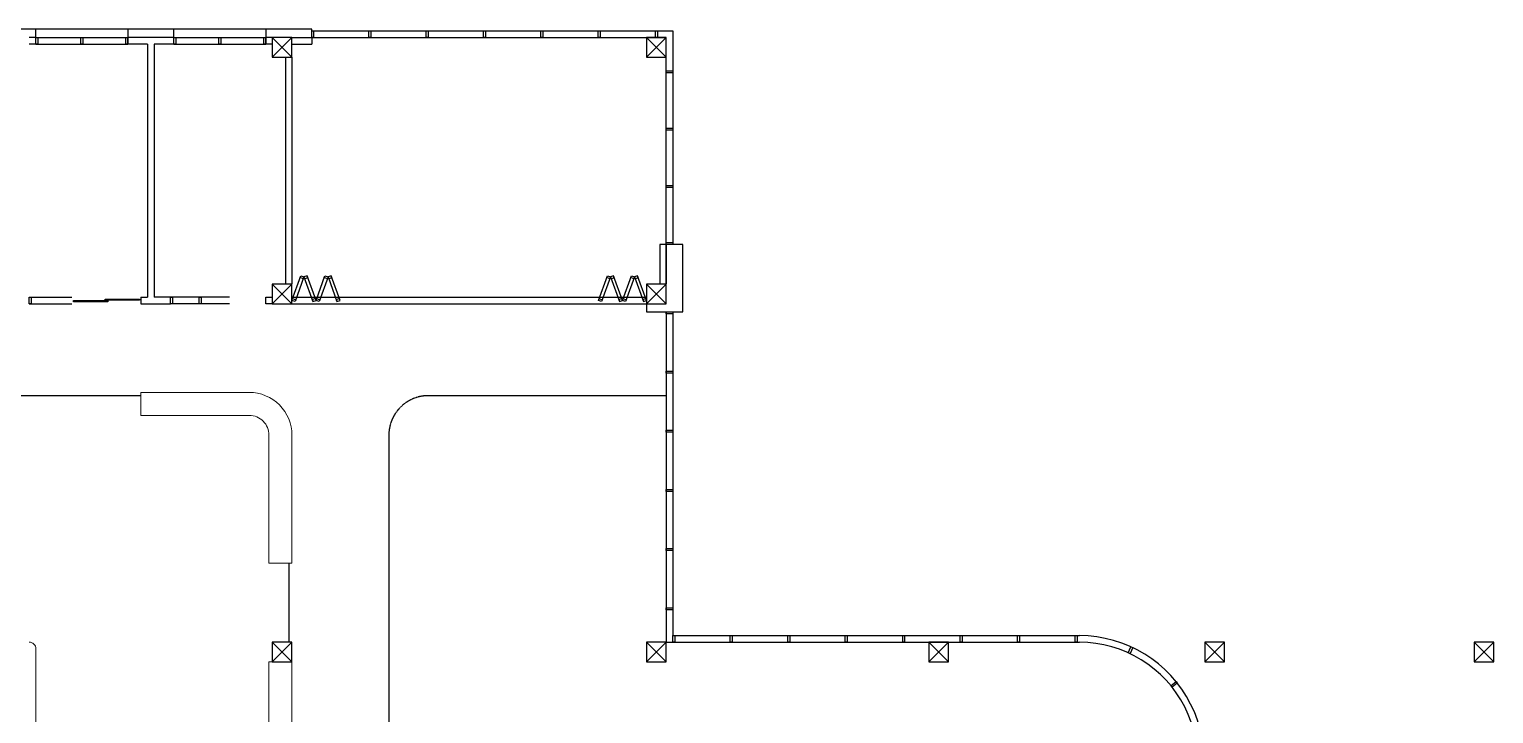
# Model space of a CAD drawing. Header units: millimetres. Extents: x -205 to 117945, y 114 to 103664.
# Drawn here: x 29295 to 73895, y 82589 to 103414 of the extents above; entities that cross this region are included whole.
import ezdxf

# ---------------------------------------------------------------- set-up
doc = ezdxf.new("R2010")
doc.units = ezdxf.units.MM
doc.linetypes.add('HID', pattern=[2.2, 1.5, -0.7])
doc.layers.add('A-0.패턴1', color=252, linetype='Continuous', lineweight=9, true_color=0x969696)
for name, color, linetype in [('A-FIN', 6, 'Continuous'), ('A-FIN-GL', 5, 'Continuous'), ('A-FIN-ST', 4, 'Continuous'), ('A-HID2', 7, 'HID'), ('A-RC', 2, 'Continuous'), ('A-WND2', 253, 'Continuous')]:
    doc.layers.add(name, color=color, linetype=linetype)
doc.layers.add('G-DEF1', color=163, linetype='Continuous', plot=False)

# ---------------------------------------------------------------- blocks, each defined once
blk = doc.blocks.new('COL')
at = {"layer": 'A-RC'}
blk.add_lwpolyline([(-2370007, 768928), (-2369407, 768928), (-2369407, 769528), (-2370007, 769528)], close=True, dxfattribs=at)
at = {"layer": 'G-DEF1', "flags": 128}
for points in [[(-2370007, 769528), (-2369407, 768928)], [(-2370007, 768928), (-2369407, 769528)]]:
    blk.add_lwpolyline(points, dxfattribs=at)

msp = doc.modelspace()

# ---------------------------------------------------------------- linework, layer by layer
at = {"layer": 'A-0.패턴1'}
for points in [[(37295, 87164), (37295, 91064, 0.414214), (35995, 92364), (32695, 92364)], [(36595, 87164), (36595, 91064, 0.414214), (35995, 91664), (32695, 91664)]]:
    msp.add_lwpolyline(points, format="xyb", dxfattribs=at)
at = {"layer": 'A-0.패턴1', "flags": 128}
for points in [[(32695, 92364), (32695, 91664)], [(37295, 87164), (36595, 87164)]]:
    msp.add_lwpolyline(points, dxfattribs=at)
msp.add_lwpolyline([(29495, 79464), (29495, 84564, 0.414214), (29295, 84764), (29295, 84764)], format="xyb", dxfattribs=at)
msp.add_lwpolyline([(37295, 80664), (37295, 84164), (36595, 84164), (36595, 80664), (37295, 80664)], close=True, dxfattribs=at)
at = {"layer": 'A-FIN'}
for p, q in [((29495, 103414), (28095, 103414)), ((29495, 103164), (29495, 103414)), ((33695, 103414), (32295, 103414)), ((32295, 103414), (32295, 103164)), ((33695, 103164), (33695, 103414)), ((37895, 103414), (36495, 103414)), ((36495, 103414), (36495, 103164)), ((37895, 103164), (37895, 103414)), ((49195, 96864), (48695, 96864)), ((48695, 96864), (48695, 95664)), ((49195, 94814), (49195, 96864)), ((48095, 95064), (48095, 94814)), ((48095, 94814), (49195, 94814))]:
    msp.add_line(p, q, dxfattribs=at)
at = {"layer": 'A-FIN-GL'}
for p, q in [((37895, 103364), (48895, 103364)), ((37895, 103164), (48695, 103164)), ((48895, 103364), (48895, 96864)), ((48695, 96864), (48695, 102564)), ((29295, 95264), (30595, 95264)), ((29295, 95064), (30595, 95064)), ((35395, 95264), (33595, 95264)), ((35395, 95064), (33595, 95064)), ((48695, 94814), (48695, 84764)), ((48895, 94814), (48895, 84964)), ((48695, 84764), (61276, 84764)), ((48895, 84964), (61276, 84964))]:
    msp.add_line(p, q, dxfattribs=at)
at = {"layer": 'A-FIN-GL', "flags": 128}
for points in [[(29495, 103164), (32295, 103164)], [(33695, 103164), (36495, 103164)], [(29495, 102964), (32295, 102964)], [(33695, 102964), (36495, 102964)]]:
    msp.add_lwpolyline(points, dxfattribs=at)
for points in [[(30640, 95161), (31685, 95161), (31685, 95121), (30640, 95121)], [(31605, 95207), (32650, 95207), (32650, 95167), (31605, 95167)]]:
    msp.add_lwpolyline(points, close=True, dxfattribs=at)
at = {"layer": 'A-FIN-GL'}
for radius in [3800, 3600]:
    msp.add_arc((61276, 81164), radius, 323.7854, 90, dxfattribs=at)
at = {"layer": 'A-FIN-ST'}
for p, q in [((37895, 103164), (37895, 103364)), ((37895, 103364), (37955, 103364)), ((37955, 103164), (37895, 103164)), ((37955, 103364), (37955, 103164)), ((39640, 103164), (39640, 103364)), ((39640, 103364), (39700, 103364)), ((39700, 103164), (39640, 103164)), ((39700, 103364), (39700, 103164)), ((41385, 103164), (41385, 103364)), ((41385, 103364), (41445, 103364)), ((41445, 103164), (41385, 103164)), ((41445, 103364), (41445, 103164)), ((43130, 103164), (43130, 103364)), ((43130, 103364), (43190, 103364)), ((43190, 103164), (43130, 103164)), ((43190, 103364), (43190, 103164)), ((44875, 103164), (44875, 103364)), ((44875, 103364), (44935, 103364)), ((44935, 103164), (44875, 103164)), ((44935, 103364), (44935, 103164)), ((46620, 103164), (46620, 103364)), ((46620, 103364), (46680, 103364)), ((46680, 103164), (46620, 103164)), ((46680, 103364), (46680, 103164)), ((48365, 103164), (48365, 103364)), ((48365, 103364), (48425, 103364)), ((48425, 103164), (48365, 103164)), ((48425, 103364), (48425, 103164)), ((48695, 102089), (48695, 102149)), ((48695, 102149), (48895, 102149)), ((48895, 102149), (48895, 102089)), ((48895, 102089), (48695, 102089)), ((48695, 100344), (48695, 100404)), ((48695, 100404), (48895, 100404)), ((48895, 100404), (48895, 100344)), ((48895, 100344), (48695, 100344)), ((48695, 98599), (48695, 98659)), ((48695, 98659), (48895, 98659)), ((48895, 98599), (48695, 98599)), ((48895, 98659), (48895, 98599)), ((48695, 96864), (48695, 96924)), ((48695, 96924), (48895, 96924)), ((48895, 96864), (48695, 96864)), ((48895, 96924), (48895, 96864)), ((29295, 95064), (29295, 95264)), ((29295, 95264), (29355, 95264)), ((29355, 95064), (29295, 95064)), ((29355, 95264), (29355, 95064)), ((33595, 95064), (33595, 95264)), ((33595, 95264), (33655, 95264)), ((33655, 95064), (33595, 95064)), ((33655, 95264), (33655, 95064)), ((34465, 95064), (34465, 95264)), ((34465, 95264), (34525, 95264)), ((34525, 95064), (34465, 95064)), ((34525, 95264), (34525, 95064)), ((48695, 94754), (48695, 94814)), ((48695, 94814), (48895, 94814)), ((48895, 94754), (48695, 94754)), ((48895, 94814), (48895, 94754)), ((48695, 92954), (48695, 93014)), ((48695, 93014), (48895, 93014)), ((48895, 92954), (48695, 92954)), ((48895, 93014), (48895, 92954)), ((48695, 91154), (48695, 91214)), ((48695, 91214), (48895, 91214)), ((48895, 91154), (48695, 91154)), ((48895, 91214), (48895, 91154)), ((48695, 89354), (48695, 89414)), ((48695, 89414), (48895, 89414)), ((48895, 89354), (48695, 89354)), ((48895, 89414), (48895, 89354)), ((48695, 87554), (48695, 87614)), ((48695, 87614), (48895, 87614)), ((48895, 87554), (48695, 87554)), ((48895, 87614), (48895, 87554)), ((48695, 85754), (48695, 85814)), ((48695, 85814), (48895, 85814)), ((48895, 85754), (48695, 85754)), ((48895, 85814), (48895, 85754))]:
    msp.add_line(p, q, dxfattribs=at)
for points in [[(29555, 102964), (29495, 102964), (29495, 103164), (29555, 103164)], [(30925, 102964), (30865, 102964), (30865, 103164), (30925, 103164)], [(32295, 102964), (32235, 102964), (32235, 103164), (32295, 103164)], [(33755, 102964), (33695, 102964), (33695, 103164), (33755, 103164)], [(35125, 102964), (35065, 102964), (35065, 103164), (35125, 103164)], [(36495, 102964), (36435, 102964), (36435, 103164), (36495, 103164)], [(37546, 95859), (37567, 95916), (37661, 95882), (37640, 95825)], [(37775, 95859), (37755, 95916), (37661, 95882), (37681, 95825)], [(38278, 95859), (38299, 95916), (38393, 95882), (38372, 95825)], [(38507, 95859), (38487, 95916), (38393, 95882), (38413, 95825)], [(46882, 95859), (46903, 95916), (46997, 95882), (46976, 95825)], [(47111, 95859), (47091, 95916), (46997, 95882), (47017, 95825)], [(47614, 95859), (47635, 95916), (47729, 95882), (47708, 95825)], [(47843, 95859), (47823, 95916), (47729, 95882), (47749, 95825)], [(37295, 95164), (37315, 95220), (37409, 95186), (37389, 95130)], [(38027, 95164), (38006, 95220), (37912, 95186), (37933, 95130)], [(38027, 95164), (38047, 95220), (38141, 95186), (38121, 95130)], [(38759, 95164), (38738, 95220), (38644, 95186), (38665, 95130)], [(46631, 95164), (46651, 95220), (46745, 95186), (46725, 95130)], [(47363, 95164), (47342, 95220), (47248, 95186), (47269, 95130)], [(47363, 95164), (47383, 95220), (47477, 95186), (47457, 95130)], [(48095, 95164), (48074, 95220), (47980, 95186), (48001, 95130)], [(48955, 84764), (48895, 84764), (48895, 84964), (48955, 84964)], [(50705, 84764), (50645, 84764), (50645, 84964), (50705, 84964)], [(52455, 84764), (52395, 84764), (52395, 84964), (52455, 84964)], [(54205, 84764), (54145, 84764), (54145, 84964), (54205, 84964)], [(55955, 84764), (55895, 84764), (55895, 84964), (55955, 84964)], [(57705, 84764), (57645, 84764), (57645, 84964), (57705, 84964)], [(59455, 84764), (59395, 84764), (59395, 84964), (59455, 84964)], [(61205, 84764), (61145, 84764), (61145, 84964), (61205, 84964)], [(62818, 84417), (62764, 84442), (62846, 84624), (62901, 84599)], [(64104, 83393), (64066, 83439), (64221, 83566), (64259, 83519)]]:
    msp.add_lwpolyline(points, close=True, dxfattribs=at)
for points in [[(37567, 95916), (37661, 95882)], [(37755, 95916), (37661, 95882)], [(38299, 95916), (38393, 95882)], [(38487, 95916), (38393, 95882)], [(46903, 95916), (46997, 95882)], [(47091, 95916), (46997, 95882)], [(47635, 95916), (47729, 95882)], [(47823, 95916), (47729, 95882)]]:
    msp.add_lwpolyline(points, dxfattribs=at)
at = {"layer": 'A-HID2'}
for p, q in [((37295, 95264), (48095, 95264)), ((37295, 95064), (48095, 95064)), ((32695, 92264), (28895, 92264)), ((48695, 92264), (41445, 92264)), ((40245, 91064), (40245, 81914)), ((37195, 87164), (37195, 84764))]:
    msp.add_line(p, q, dxfattribs=at)
msp.add_arc((41445, 91064), 1200, 90, 180, dxfattribs=at)
at = {"layer": 'A-RC'}
for p, q in [((29495, 103164), (29295, 103164)), ((29495, 102964), (29495, 103164)), ((33695, 103164), (32295, 103164)), ((32295, 102964), (32295, 103164)), ((33695, 102964), (33695, 103164)), ((36695, 103164), (36495, 103164)), ((36495, 102964), (36495, 103164)), ((37295, 103164), (37895, 103164)), ((37895, 103164), (37895, 102964)), ((29495, 102964), (29295, 102964)), ((32895, 102964), (32295, 102964)), ((32895, 102964), (32895, 95264)), ((33095, 102964), (33095, 95264)), ((33695, 102964), (33095, 102964)), ((36695, 102964), (36495, 102964)), ((37295, 102964), (37895, 102964)), ((37095, 102564), (37095, 95664)), ((37295, 102564), (37295, 95664)), ((48695, 96864), (48495, 96864)), ((48495, 96864), (48495, 95664)), ((48695, 95664), (48695, 96864)), ((32695, 95264), (32895, 95264)), ((32695, 95264), (32695, 95064)), ((32695, 95264), (32695, 95064)), ((32695, 95064), (33595, 95064)), ((33595, 95264), (33095, 95264)), ((33595, 95064), (33595, 95264)), ((36495, 95064), (36495, 95264)), ((36495, 95264), (36695, 95264)), ((36695, 95064), (36495, 95064))]:
    msp.add_line(p, q, dxfattribs=at)
at = {"layer": 'A-WND2'}
for p, q in [((32295, 103414), (29495, 103414)), ((36495, 103414), (33695, 103414))]:
    msp.add_line(p, q, dxfattribs=at)
at = {"layer": 'A-WND2', "flags": 128}
for points in [[(37661, 95882), (37389, 95130), (37295, 95164), (37567, 95916)], [(37661, 95882), (37933, 95130), (38027, 95164), (37755, 95916)], [(38393, 95882), (38121, 95130), (38027, 95164), (38299, 95916)], [(38393, 95882), (38665, 95130), (38759, 95164), (38487, 95916)], [(46997, 95882), (46725, 95130), (46631, 95164), (46903, 95916)], [(46997, 95882), (47269, 95130), (47363, 95164), (47091, 95916)], [(47729, 95882), (47457, 95130), (47363, 95164), (47635, 95916)], [(47729, 95882), (48001, 95130), (48095, 95164), (47823, 95916)]]:
    msp.add_lwpolyline(points, dxfattribs=at)

# ---------------------------------------------------------------- block references
for p in [(2406702, -666365), (2418102, -666365), (2406702, -673865), (2418102, -673865), (2406702, -684765), (2418102, -684765), (2426702, -684765), (2435102, -684765), (2443302, -684765)]:
    msp.add_blockref('COL', p)

doc.saveas('drawing.dxf')
